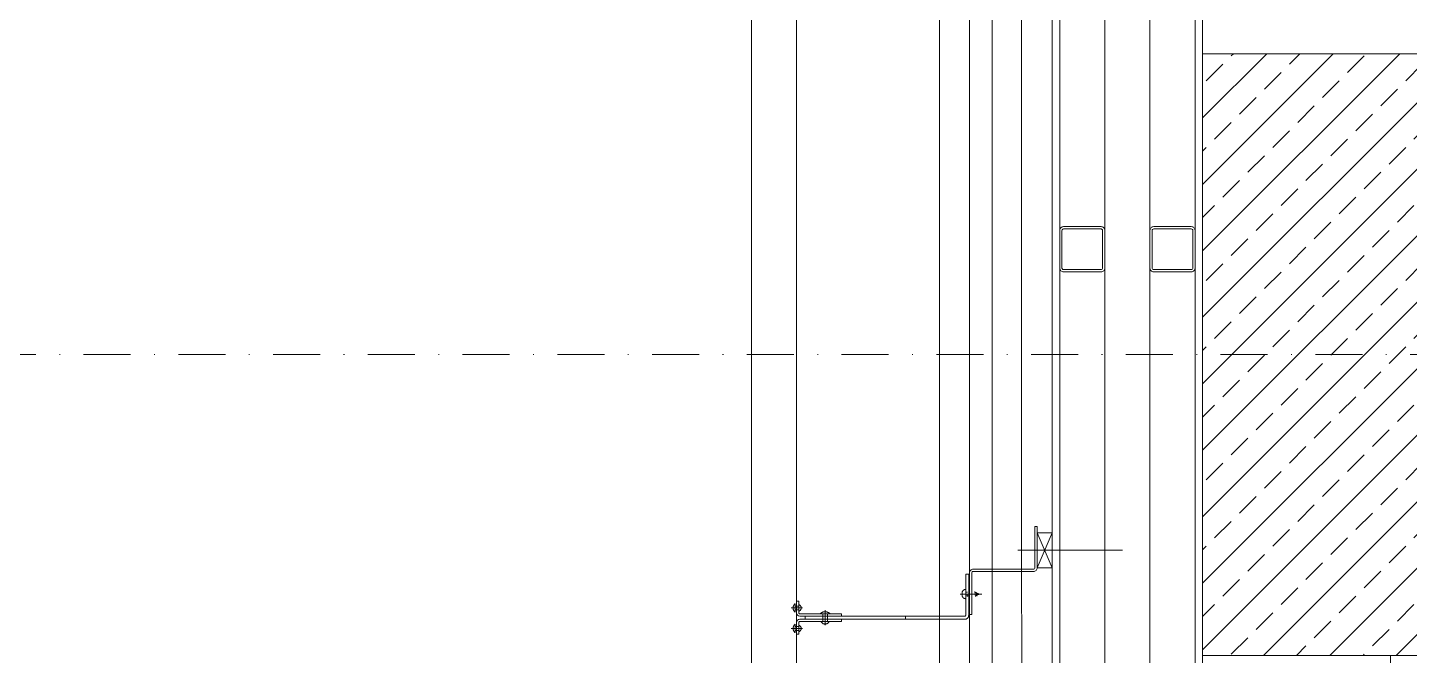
# Model space of a CAD drawing. Extents: x -1701 to 23780, y -363 to 7742.
# Drawn here: x 6971.2 to 7155, y 1945 to 2028.5 of the extents above; entities that cross this region are included whole.
import ezdxf

# ---------------------------------------------------------------- set-up
doc = ezdxf.new("R2010")
doc.units = 0
doc.header["$LTSCALE"] = 25
doc.header["$MEASUREMENT"] = 0
doc.header["$PDMODE"] = 1
for name, pattern in [('Audi$0$DASHDOT2', [0.5, 0.25, -0.125, 0, -0.125]), ('Audi$0$DOT2', [0.125, 0, -0.125]), ('Audi$0$HIDDEN', [0.375, 0.25, -0.125])]:
    doc.linetypes.add(name, pattern=pattern)
doc.layers.get('0').update_dxf_attribs({"color": 9, "lineweight": 9})
for name, color, linetype, lineweight in [('Audi$0$01', 8, 'Continuous', 9), ('Audi$0$06C', 8, 'Continuous', 9), ('Audi$0$06D', 8, 'Continuous', 9), ('Audi$0$09W', 8, 'Continuous', 9), ('Audi$0$10', 8, 'Continuous', 9), ('Audi$0$11', 8, 'Continuous', 9), ('Audi$0$20', 8, 'Audi$0$DOT2', 9), ('Audi$0$24', 8, 'Audi$0$DASHDOT2', 9), ('Audi$0$33', 8, 'Audi$0$BATTING', 9)]:
    doc.layers.add(name, color=color, linetype=linetype, lineweight=lineweight)
doc.linetypes.add('Audi$0$BATTING', pattern='A,0.0001,-0.1,[134,ltypeshp.shx,S=0.1,R=0,X=-0.1,Y=0],-0.2,[134,ltypeshp.shx,S=0.1,R=180,X=0.1,Y=0],-0.1', length=0.4001)

# ---------------------------------------------------------------- blocks, each defined once
blk = doc.blocks.new('Audi$0$p-kolon_80x80')
at = {"layer": 'Audi$0$09W'}
h = blk.add_hatch(dxfattribs=at)
h.set_pattern_fill('ANSI33', color=256, scale=25, style=0)
h.set_pattern_definition([(45, (-1222.5, -385), (-4.419417, 4.419417), []), (45, (-1218.0806, -385), (-4.419417, 4.419417), [3.125, -1.5625])])
h.paths.add_polyline_path([(-40, -40), (40, -40), (40, 40), (-40, 40)])
blk.add_lwpolyline([(-40, -40), (40, -40), (40, 40), (-40, 40)], close=True)
blk = doc.blocks.new('Audi$0$p- alum kaplama profil')
at = {"lineweight": 13}
blk.add_lwpolyline([(7.12, 12.59), (7.12, 26.49)], dxfattribs=at)
at = {"lineweight": 5}
blk.add_lwpolyline([(9.44, 15.16), (4.79, 15.16), (4.79, 17.16), (9.44, 17.16)], close=True, dxfattribs=at)
for points in [[(4.79, 15.16), (9.44, 17.16)], [(9.44, 15.16), (4.79, 17.16)]]:
    blk.add_lwpolyline(points, dxfattribs=at)
at = {"lineweight": 18}
blk.add_lwpolyline([(4.09, 6.16), (-1.41, 6.16), (-1.41, 6.46), (4.09, 6.46, 0.414214), (4.29, 6.66), (4.29, 14.66, -0.414214), (4.79, 15.16), (10.29, 15.16), (10.29, 14.86), (4.79, 14.86, 0.414214), (4.59, 14.66), (4.59, 6.66, -0.414214)], format="xyb", close=True, dxfattribs=at)
blk.add_lwpolyline([(-2.06, 5.56), (-2.06, -2.34), (-2.06, -15.69), (-1.66, -15.69), (-1.66, -2.34), (-1.66, 5.56), (-1.66, 5.56), (-1.66, 5.57), (-1.66, 5.57), (-1.66, 5.58), (-1.66, 5.58), (-1.65, 5.59), (-1.65, 5.59), (-1.65, 5.59), (-1.65, 5.6), (-1.65, 5.6), (-1.64, 5.61), (-1.64, 5.61), (-1.64, 5.62), (-1.64, 5.62), (-1.63, 5.62), (-1.63, 5.63), (-1.63, 5.63), (-1.62, 5.63), (-1.62, 5.64), (-1.61, 5.64), (-1.61, 5.64), (-1.61, 5.64), (-1.6, 5.65), (-1.6, 5.65), (-1.59, 5.65), (-1.59, 5.65), (-1.58, 5.65), (-1.58, 5.65), (-1.57, 5.66), (-1.57, 5.66), (-1.56, 5.66), (-1.56, 5.66), (3.94, 5.66), (3.94, 6.06), (-1.56, 6.06), (-1.58, 6.06), (-1.61, 6.05), (-1.63, 6.05), (-1.66, 6.05), (-1.68, 6.04), (-1.7, 6.03), (-1.73, 6.03), (-1.75, 6.02), (-1.77, 6.01), (-1.79, 6), (-1.82, 5.99), (-1.84, 5.97), (-1.86, 5.96), (-1.88, 5.94), (-1.89, 5.93), (-1.91, 5.91), (-1.93, 5.89), (-1.95, 5.87), (-1.96, 5.85), (-1.97, 5.83), (-1.99, 5.81), (-2, 5.79), (-2.01, 5.77), (-2.02, 5.75), (-2.03, 5.72), (-2.04, 5.7), (-2.04, 5.68), (-2.05, 5.65), (-2.05, 5.63), (-2.06, 5.61), (-2.06, 5.58)], close=True)
blk.add_lwpolyline([(-1.66, -2.34), (-2.06, -2.34)])
for points in [[(-2.36, -10.84), (-2.36, -16.39), (-2.36, -16.39, -0.414214), (-2.51, -16.54), (-2.51, -16.54), (-4.06, -16.54), (-4.06, -16.84), (-2.51, -16.84), (-2.51, -16.84, 0.414214), (-2.06, -16.39), (-2.06, -10.84)], [(-1.36, -10.84), (-1.66, -10.84), (-1.66, -16.39, 0.414214), (-1.21, -16.84), (-1.21, -16.84), (0.34, -16.84), (0.34, -16.54), (-1.21, -16.54), (-1.21, -16.54, -0.414214), (-1.36, -16.39), (-1.36, -16.39)]]:
    blk.add_lwpolyline(points, format="xyb", close=True)
for points in [[(1.05, 6.91, -10), (1.29, 7.56, -10)], [(1.29, 4.93, -10), (1.29, 7.8, -10)], [(1.53, 6.82, -10), (1.29, 7.56, -10)], [(0.67, 5.66, -10), (1.91, 5.66, -10)], [(0.67, 5.66, -10), (0.67, 5.64, -10), (0.67, 5.62, -10), (0.67, 5.6, -10), (0.68, 5.58, -10), (0.68, 5.56, -10), (0.69, 5.54, -10), (0.69, 5.52, -10), (0.7, 5.5, -10), (0.7, 5.48, -10), (0.71, 5.46, -10), (0.72, 5.45, -10), (0.73, 5.43, -10), (0.74, 5.41, -10), (0.75, 5.4, -10), (0.76, 5.38, -10), (0.77, 5.36, -10), (0.79, 5.35, -10), (0.8, 5.33, -10), (0.81, 5.32, -10), (0.83, 5.31, -10), (0.84, 5.29, -10), (0.86, 5.28, -10), (0.87, 5.27, -10), (0.89, 5.26, -10), (0.91, 5.25, -10), (0.92, 5.24, -10), (0.94, 5.23, -10), (0.96, 5.22, -10), (0.98, 5.21, -10), (1, 5.21, -10), (1.02, 5.2, -10), (1.03, 5.2, -10)], [(0.96, 5.66, -10), (0.97, 5.66, -10), (0.97, 5.66, -10), (0.97, 5.66, -10), (0.98, 5.66, -10), (0.98, 5.66, -10), (0.99, 5.66, -10), (0.99, 5.66, -10), (1, 5.66, -10), (1, 5.67, -10), (1, 5.67, -10), (1.01, 5.67, -10), (1.01, 5.67, -10), (1.01, 5.67, -10), (1.02, 5.68, -10), (1.02, 5.68, -10), (1.02, 5.68, -10), (1.03, 5.69, -10), (1.03, 5.69, -10), (1.03, 5.69, -10), (1.04, 5.7, -10), (1.04, 5.7, -10), (1.04, 5.7, -10), (1.04, 5.71, -10), (1.04, 5.71, -10), (1.05, 5.72, -10), (1.05, 5.72, -10), (1.05, 5.72, -10), (1.05, 5.73, -10), (1.05, 5.73, -10), (1.05, 5.74, -10), (1.05, 5.74, -10), (1.05, 5.75, -10)], [(1.61, 6.87, -10), (0.98, 6.96, -10)], [(1.33, 5.85, -10), (0.98, 5.88, -10)], [(1.56, 7.05, -10), (1.02, 7.13, -10)], [(1.05, 5.83, -10), (1.05, 6.01, -10)], [(1.05, 5.75, -10), (1.05, 5.83, -10)], [(1.29, 6.16, -10), (1.29, 6.26, -10)], [(1.53, 5.75, -10), (1.53, 5.92, -10)], [(1.53, 5.75, -10), (1.53, 5.74, -10), (1.53, 5.74, -10), (1.53, 5.73, -10), (1.53, 5.73, -10), (1.53, 5.72, -10), (1.54, 5.72, -10), (1.54, 5.72, -10), (1.54, 5.71, -10), (1.54, 5.71, -10), (1.54, 5.7, -10), (1.54, 5.7, -10), (1.55, 5.7, -10), (1.55, 5.69, -10), (1.55, 5.69, -10), (1.55, 5.69, -10), (1.56, 5.68, -10), (1.56, 5.68, -10), (1.56, 5.68, -10), (1.57, 5.67, -10), (1.57, 5.67, -10), (1.58, 5.67, -10), (1.58, 5.67, -10), (1.58, 5.67, -10), (1.59, 5.66, -10), (1.59, 5.66, -10), (1.6, 5.66, -10), (1.6, 5.66, -10), (1.6, 5.66, -10), (1.61, 5.66, -10), (1.61, 5.66, -10), (1.62, 5.66, -10), (1.62, 5.66, -10)], [(1.55, 5.2, -10), (1.57, 5.2, -10), (1.59, 5.21, -10), (1.6, 5.21, -10), (1.62, 5.22, -10), (1.64, 5.23, -10), (1.66, 5.24, -10), (1.68, 5.25, -10), (1.69, 5.26, -10), (1.71, 5.27, -10), (1.73, 5.28, -10), (1.74, 5.29, -10), (1.76, 5.31, -10), (1.77, 5.32, -10), (1.78, 5.33, -10), (1.8, 5.35, -10), (1.81, 5.36, -10), (1.82, 5.38, -10), (1.83, 5.4, -10), (1.84, 5.41, -10), (1.85, 5.43, -10), (1.86, 5.45, -10), (1.87, 5.46, -10), (1.88, 5.48, -10), (1.89, 5.5, -10), (1.89, 5.52, -10), (1.9, 5.54, -10), (1.9, 5.56, -10), (1.9, 5.58, -10), (1.91, 5.6, -10), (1.91, 5.62, -10), (1.91, 5.64, -10), (1.91, 5.66, -10)], [(1.03, 5.2, -10), (1.04, 5.2, -10), (1.05, 5.19, -10), (1.05, 5.19, -10), (1.06, 5.19, -10), (1.06, 5.19, -10), (1.07, 5.19, -10), (1.07, 5.19, -10), (1.08, 5.19, -10), (1.08, 5.19, -10), (1.09, 5.19, -10), (1.09, 5.18, -10), (1.1, 5.18, -10), (1.1, 5.18, -10), (1.11, 5.18, -10), (1.11, 5.18, -10), (1.12, 5.18, -10), (1.12, 5.18, -10), (1.13, 5.18, -10), (1.13, 5.18, -10), (1.14, 5.18, -10), (1.15, 5.18, -10), (1.15, 5.18, -10), (1.16, 5.17, -10), (1.16, 5.17, -10), (1.17, 5.17, -10), (1.17, 5.17, -10), (1.18, 5.17, -10), (1.18, 5.17, -10), (1.19, 5.17, -10), (1.19, 5.17, -10), (1.2, 5.17, -10), (1.2, 5.17, -10)], [(1.2, 5.17, -10), (1.2, 5.2, -10)], [(1.38, 5.2, -10), (1.2, 5.2, -10)], [(1.38, 5.17, -10), (1.38, 5.2, -10)], [(1.38, 5.17, -10), (1.38, 5.17, -10), (1.39, 5.17, -10), (1.39, 5.17, -10), (1.4, 5.17, -10), (1.41, 5.17, -10), (1.41, 5.17, -10), (1.42, 5.17, -10), (1.42, 5.17, -10), (1.43, 5.17, -10), (1.43, 5.18, -10), (1.44, 5.18, -10), (1.44, 5.18, -10), (1.45, 5.18, -10), (1.45, 5.18, -10), (1.46, 5.18, -10), (1.46, 5.18, -10), (1.47, 5.18, -10), (1.47, 5.18, -10), (1.48, 5.18, -10), (1.48, 5.18, -10), (1.49, 5.18, -10), (1.5, 5.19, -10), (1.5, 5.19, -10), (1.51, 5.19, -10), (1.51, 5.19, -10), (1.52, 5.19, -10), (1.52, 5.19, -10), (1.53, 5.19, -10), (1.53, 5.19, -10), (1.54, 5.19, -10), (1.54, 5.2, -10), (1.55, 5.2, -10)], [(-2.36, -12.52, 0), (-2.4, -12.53, 0), (-2.43, -12.56, 0), (-2.47, -12.58, 0), (-2.5, -12.6, 0), (-2.53, -12.63, 0), (-2.56, -12.66, 0), (-2.59, -12.69, 0), (-2.61, -12.73, 0), (-2.63, -12.76, 0), (-2.65, -12.8, 0), (-2.67, -12.84, 0), (-2.68, -12.88, 0), (-2.69, -12.92, 0), (-2.7, -12.96, 0), (-2.71, -13, 0), (-2.71, -13.04, 0), (-2.71, -13.08, 0), (-2.7, -13.13, 0), (-2.69, -13.17, 0), (-2.68, -13.21, 0), (-2.67, -13.25, 0), (-2.65, -13.28, 0), (-2.63, -13.32, 0), (-2.61, -13.36, 0), (-2.59, -13.39, 0), (-2.56, -13.42, 0), (-2.53, -13.45, 0), (-2.5, -13.48, 0), (-2.47, -13.51, 0), (-2.43, -13.53, 0), (-2.4, -13.55, 0), (-2.36, -13.57, 0)], [(-2.36, -13.04, 0), (-2.36, -12.52, 0)], [(-2.36, -13.04, 0), (-2.36, -12.73, 0)], [(-2.36, -12.73, 0), (-2.36, -13.04, 0)], [(-1.36, -12.73, 0), (-2.36, -12.73, 0)], [(-1.36, -13.04, 0), (-1.36, -12.37, 0)], [(-1.36, -13.72, 0), (-1.32, -13.68, 0), (-1.29, -13.65, 0), (-1.26, -13.61, 0), (-1.23, -13.58, 0), (-1.2, -13.54, 0), (-1.18, -13.5, 0), (-1.16, -13.45, 0), (-1.14, -13.41, 0), (-1.12, -13.37, 0), (-1.1, -13.32, 0), (-1.09, -13.28, 0), (-1.08, -13.23, 0), (-1.07, -13.18, 0), (-1.06, -13.14, 0), (-1.06, -13.09, 0), (-1.06, -13.04, 0), (-1.06, -12.99, 0), (-1.06, -12.95, 0), (-1.07, -12.9, 0), (-1.08, -12.85, 0), (-1.09, -12.81, 0), (-1.1, -12.76, 0), (-1.12, -12.72, 0), (-1.14, -12.67, 0), (-1.16, -12.63, 0), (-1.18, -12.59, 0), (-1.2, -12.55, 0), (-1.23, -12.51, 0), (-1.26, -12.47, 0), (-1.29, -12.43, 0), (-1.32, -12.4, 0), (-1.36, -12.37, 0)], [(-2.86, -13.04, 0), (-0.86, -13.04, 0)], [(-2.36, -13.04, 0), (-2.36, -13.36, 0)], [(-2.36, -13.04, 0), (-2.36, -13.57, 0)], [(-2.36, -13.36, 0), (-2.36, -13.04, 0)], [(-1.36, -13.36, 0), (-2.36, -13.36, 0)], [(-1.36, -13.04, 0), (-1.36, -13.72, 0)], [(-2.85, -16.54, 0), (-2.86, -16.51, 0), (-2.87, -16.47, 0), (-2.89, -16.44, 0), (-2.91, -16.41, 0), (-2.93, -16.38, 0), (-2.96, -16.35, 0), (-2.98, -16.33, 0), (-3.01, -16.31, 0), (-3.04, -16.29, 0), (-3.07, -16.27, 0), (-3.11, -16.25, 0), (-3.14, -16.24, 0), (-3.18, -16.23, 0), (-3.21, -16.22, 0), (-3.25, -16.22, 0), (-3.29, -16.22, 0), (-3.32, -16.22, 0), (-3.36, -16.22, 0), (-3.39, -16.23, 0), (-3.43, -16.24, 0), (-3.46, -16.25, 0), (-3.5, -16.27, 0), (-3.53, -16.29, 0), (-3.56, -16.31, 0), (-3.59, -16.33, 0), (-3.61, -16.35, 0), (-3.64, -16.38, 0), (-3.66, -16.41, 0), (-3.68, -16.44, 0), (-3.7, -16.47, 0), (-3.71, -16.51, 0), (-3.73, -16.54, 0)], [(-3.29, -17.54, 0), (-3.29, -16.04, 0)], [(-1, -16.54, 0), (-0.98, -16.51, 0), (-0.97, -16.47, 0), (-0.95, -16.44, 0), (-0.93, -16.41, 0), (-0.91, -16.38, 0), (-0.88, -16.35, 0), (-0.86, -16.33, 0), (-0.83, -16.31, 0), (-0.8, -16.29, 0), (-0.77, -16.27, 0), (-0.73, -16.25, 0), (-0.7, -16.24, 0), (-0.66, -16.23, 0), (-0.63, -16.22, 0), (-0.59, -16.22, 0), (-0.56, -16.22, 0), (-0.52, -16.22, 0), (-0.48, -16.22, 0), (-0.45, -16.23, 0), (-0.41, -16.24, 0), (-0.38, -16.25, 0), (-0.34, -16.27, 0), (-0.31, -16.29, 0), (-0.28, -16.31, 0), (-0.25, -16.33, 0), (-0.23, -16.35, 0), (-0.2, -16.38, 0), (-0.18, -16.41, 0), (-0.16, -16.44, 0), (-0.14, -16.47, 0), (-0.13, -16.51, 0), (-0.12, -16.54, 0)], [(-0.56, -17.54, 0), (-0.56, -16.04, 0)], [(-3.84, -17.04, 0), (-3.81, -17.07, 0), (-3.78, -17.1, 0), (-3.75, -17.12, 0), (-3.72, -17.15, 0), (-3.69, -17.17, 0), (-3.66, -17.19, 0), (-3.62, -17.21, 0), (-3.59, -17.23, 0), (-3.55, -17.24, 0), (-3.52, -17.26, 0), (-3.48, -17.27, 0), (-3.44, -17.28, 0), (-3.4, -17.28, 0), (-3.36, -17.29, 0), (-3.32, -17.29, 0), (-3.29, -17.29, 0), (-3.25, -17.29, 0), (-3.21, -17.29, 0), (-3.17, -17.28, 0), (-3.13, -17.28, 0), (-3.09, -17.27, 0), (-3.06, -17.26, 0), (-3.02, -17.24, 0), (-2.98, -17.23, 0), (-2.95, -17.21, 0), (-2.91, -17.19, 0), (-2.88, -17.17, 0), (-2.85, -17.15, 0), (-2.82, -17.12, 0), (-2.79, -17.1, 0), (-2.76, -17.07, 0), (-2.73, -17.04, 0)], [(-3.29, -17.04, 0), (-3.84, -17.04, 0)], [(-3.29, -16.54, 0), (-3.73, -16.54, 0)], [(-3.29, -16.54, 0), (-3.55, -16.54, 0)], [(-3.55, -16.54, 0), (-3.29, -16.54, 0)], [(-3.55, -17.04, 0), (-3.55, -16.54, 0)], [(-3.29, -16.54, 0), (-2.85, -16.54, 0)], [(-3.29, -16.54, 0), (-3.03, -16.54, 0)], [(-3.03, -16.54, 0), (-3.29, -16.54, 0)], [(-3.29, -17.04, 0), (-2.73, -17.04, 0)], [(-3.03, -17.04, 0), (-3.03, -16.54, 0)], [(-0.56, -17.04, 0), (-1.11, -17.04, 0)], [(0, -17.04, 0), (-0.03, -17.07, 0), (-0.06, -17.1, 0), (-0.09, -17.12, 0), (-0.12, -17.15, 0), (-0.15, -17.17, 0), (-0.18, -17.19, 0), (-0.22, -17.21, 0), (-0.25, -17.23, 0), (-0.29, -17.24, 0), (-0.33, -17.26, 0), (-0.36, -17.27, 0), (-0.4, -17.28, 0), (-0.44, -17.28, 0), (-0.48, -17.29, 0), (-0.52, -17.29, 0), (-0.56, -17.29, 0), (-0.59, -17.29, 0), (-0.63, -17.29, 0), (-0.67, -17.28, 0), (-0.71, -17.28, 0), (-0.75, -17.27, 0), (-0.79, -17.26, 0), (-0.82, -17.24, 0), (-0.86, -17.23, 0), (-0.89, -17.21, 0), (-0.93, -17.19, 0), (-0.96, -17.17, 0), (-0.99, -17.15, 0), (-1.02, -17.12, 0), (-1.05, -17.1, 0), (-1.08, -17.07, 0), (-1.11, -17.04, 0)], [(-0.56, -16.54, 0), (-1, -16.54, 0)], [(-0.56, -16.54, 0), (-0.82, -16.54, 0)], [(-0.82, -16.54, 0), (-0.56, -16.54, 0)], [(-0.82, -17.04, 0), (-0.82, -16.54, 0)], [(-0.56, -16.54, 0), (-0.3, -16.54, 0)], [(-0.56, -16.54, 0), (-0.12, -16.54, 0)], [(-0.3, -16.54, 0), (-0.56, -16.54, 0)], [(-0.56, -17.04, 0), (0, -17.04, 0)], [(-0.3, -17.04, 0), (-0.3, -16.54, 0)]]:
    blk.add_polyline3d(points)
blk = doc.blocks.new('Audi$0$prf-60x60')
for points in [[(-2.5, -6), (2.5, -6, 0.414214), (3, -5.5), (3, -0.5, 0.414214), (2.5, 0), (-2.5, 0, 0.414214), (-3, -0.5), (-3, -5.5, 0.414214)], [(-2.5, -5.7), (2.5, -5.7, 0.414214), (2.7, -5.5), (2.7, -0.5, 0.414214), (2.5, -0.3), (-2.5, -0.3, 0.414214), (-2.7, -0.5), (-2.7, -5.5, 0.414214)]]:
    blk.add_lwpolyline(points, format="xyb", close=True)
at = {"color": 252}
blk.add_point((0, -3), dxfattribs=at)
blk = doc.blocks.new('Audi')
at = {"layer": 'Audi$0$06C'}
blk.add_line((7067.5, 861.68), (7067.5, 2865), dxfattribs=at)
at = {"layer": 'Audi$0$06D'}
for points in [[(7092.5, 1823.47), (7092.5, 2840), (7985.67, 2840)], [(7107.5, 1825), (7099.5, 1825), (7099.5, 2833), (7980, 2833), (7980, 2825)], [(7114.5, 2390), (7114.5, 1826)], [(7120.5, 1826), (7120.5, 2390)], [(7152.5, 1845), (7152.5, 1945)]]:
    blk.add_lwpolyline(points, dxfattribs=at)
at = {"layer": 'Audi$0$10'}
blk.add_line((7073.5, 861.68), (7073.5, 2859), dxfattribs=at)
at = {"layer": 'Audi$0$10', "const_width": 0.1}
blk.add_lwpolyline([(7096.5, 1818.19), (7096.5, 2836), (7980, 2836)], dxfattribs=at)
at = {"layer": 'Audi$0$11'}
for points in [[(7107.5, 2390), (7107.5, 2390), (7107.5, 1825), (7127.5, 1825), (7127.5, 2390)], [(7108.5, 2390), (7108.5, 1826), (7126.5, 1826), (7126.5, 2390)]]:
    blk.add_lwpolyline(points, dxfattribs=at)
at = {"layer": 'Audi$0$20', "linetype": 'Audi$0$HIDDEN', "lineweight": 0}
blk.add_lwpolyline([(7129.5, 979.76, -0.152644), (10705.5, 2076.19, -0.10573)], format="xyb", dxfattribs=at)
at = {"layer": 'Audi$0$24'}
blk.add_lwpolyline([(6827.5, 1985), (11027.5, 1985)], dxfattribs=at)
at = {"layer": 'Audi$0$33', "ltscale": 0.4}
blk.add_lwpolyline([(7980, 2829), (7103.29, 2829), (7103.46, 1825)], dxfattribs=at)
at = {"layer": 'Audi$0$01'}
blk.add_blockref('Audi$0$p-kolon_80x80', (7167.5, 1985), dxfattribs=at)
at = {"layer": 'Audi$0$10'}
for p in [(7111.5, 2002), (7123.5, 2002)]:
    blk.add_blockref('Audi$0$prf-60x60', p, dxfattribs=at)
at = {"layer": 'Audi$0$10', "xscale": -1, "rotation": 270}
blk.add_blockref('Audi$0$p- alum kaplama profil', (7090.34, 1951.86), dxfattribs=at)

msp = doc.modelspace()

# ---------------------------------------------------------------- block references
at = {"color": 6}
msp.add_blockref('Audi', (0, 0), dxfattribs=at)

doc.saveas('drawing.dxf')
